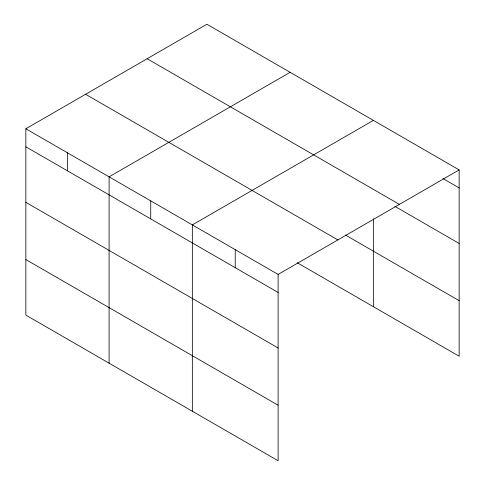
<?xml version="1.0" encoding="UTF-8"?>
<svg xmlns="http://www.w3.org/2000/svg" width="485" height="485" viewBox="0 0 485 485"><rect width="100%" height="100%" fill="white"/><g stroke="black" fill="none" stroke-linecap="round" stroke-linejoin="round"><path stroke-width="0.73" d="M25.844 128.774L278.111 274.419L278.111 460.75L25.844 315.104L25.844 128.774L206.889 24.25L459.156 169.895L459.156 356.226L297.287 262.773M290.133 72.313L109.095 176.837L109.095 363.168M373.383 120.377L192.345 224.901L192.345 411.231M278.111 274.419L459.156 169.895M442.908 178.547L459.156 187.925M147.143 58.746L399.41 204.391M394.826 206.325L459.156 243.464M345.417 235.019L459.156 300.688M85.59 94.278L337.857 239.929M25.844 146.803L278.111 292.449M25.844 202.342L278.111 347.987M25.844 259.566L278.111 405.211M373.383 218.79L373.383 306.708M235.225 249.66L235.225 267.69M150.72 200.869L150.72 218.899M67.47 152.805L67.47 170.835"/></g></svg>
